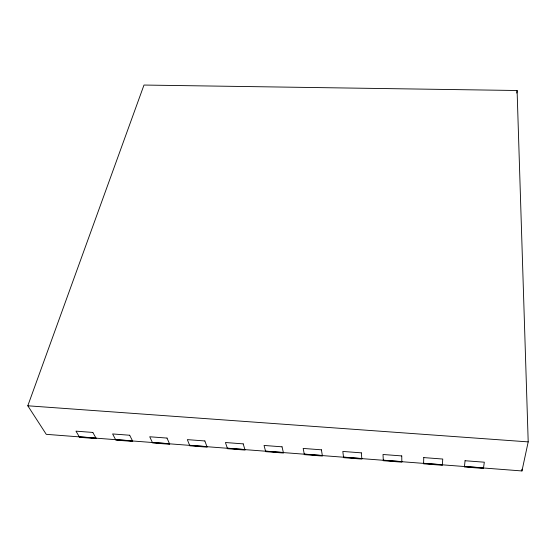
<?xml version="1.0" encoding="UTF-8"?>
<svg xmlns="http://www.w3.org/2000/svg" width="556" height="556" viewBox="0 0 556 556"><rect width="100%" height="100%" fill="white"/><g stroke="black" fill="none" stroke-linecap="round" stroke-linejoin="round"><path stroke-width="0.83" d="M516.788 93.081L517.094 90.503L143.99 85.047L27.8 405.79L46.266 434.333L521.952 470.953L528.2 441.888L517.094 90.503M27.8 405.79L528.2 441.888M79.286 436.766L95.979 438.052M115.579 439.56L132.488 440.859M152.344 442.388L169.469 443.709M189.582 445.252L206.936 446.593M227.314 448.157L244.89 449.512M265.539 451.104L283.351 452.473M304.271 454.078L322.32 455.468M343.518 457.101L361.81 458.512M383.292 460.166L401.828 461.591M423.602 463.266L442.395 464.712M464.468 466.414L483.518 467.881M521.903 469.215L521.952 470.953M423.762 457.595L423.589 463.829L442.361 465.275L442.75 459.041L423.762 457.595M465.059 460.736L464.413 466.97L483.435 468.437L484.318 462.196L465.059 460.736M92.824 432.436L75.97 431.157L79.612 437.322L96.292 438.608L92.824 432.436M129.687 435.237L112.611 433.944L115.87 440.116L132.766 441.415L129.687 435.237M167.022 438.079L149.731 436.766L152.601 442.944L169.712 444.265L167.022 438.079M204.858 440.957L187.337 439.622L189.804 445.815L207.138 447.149L204.858 440.957M243.194 443.869L225.437 442.52L227.494 448.713L245.057 450.068L243.194 443.869M282.038 446.822L264.044 445.453L265.685 451.66L283.477 453.029L282.038 446.822M321.41 449.811L303.173 448.428L304.375 454.641L322.41 456.031L321.41 449.811M361.31 452.848L342.823 451.444L343.587 457.664L361.859 459.068L361.31 452.848M401.752 455.92L383.014 454.495L383.32 460.722L401.835 462.154L401.752 455.92"/></g></svg>
